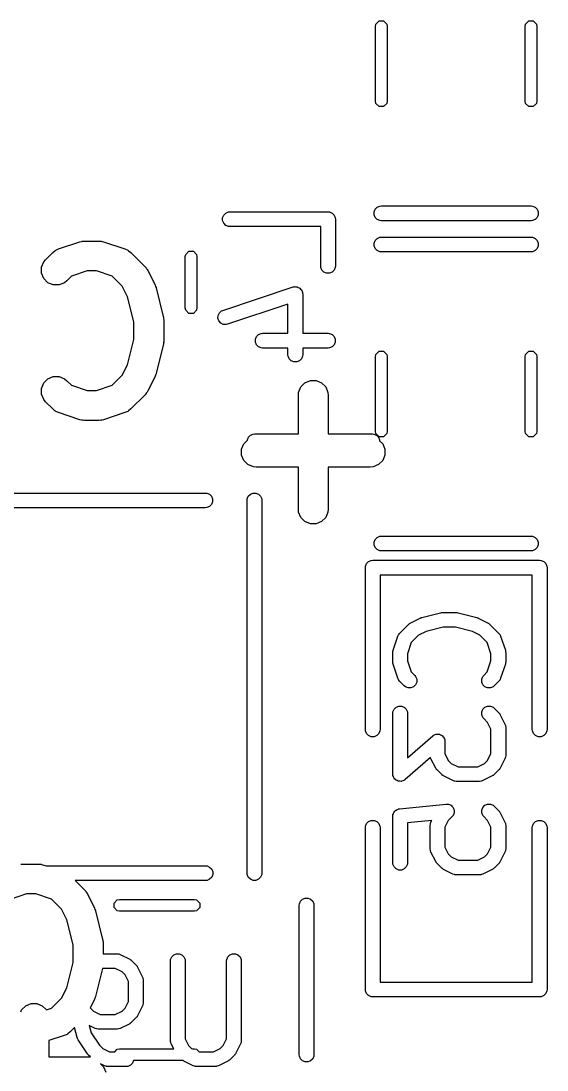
# Model space of a CAD drawing. Extents: x -2.1 to 1.78, y 0.53 to 2.72.
# Drawn here: x 1.1455 to 1.3564, y 0.7695 to 1.1905 of the extents above; entities that cross this region are included whole.
import ezdxf

# ---------------------------------------------------------------- set-up
doc = ezdxf.new("R2010")
doc.units = 0
doc.header["$MEASUREMENT"] = 0
doc.layers.add('BLACK', color=7, linetype='CONTINUOUS')

msp = doc.modelspace()

# ---------------------------------------------------------------- linework, layer by layer
at = {"layer": 'BLACK', "linetype": 'CONTINUOUS'}
for p, q in [((1.28764, 1.18831), (1.28782, 1.18921)), ((1.28764, 1.15831), (1.28764, 1.18831)), ((1.28782, 1.18921), (1.2891, 1.19049)), ((1.2891, 1.19049), (1.2909, 1.19049)), ((1.2909, 1.19049), (1.29218, 1.18921)), ((1.29218, 1.18921), (1.29236, 1.18831)), ((1.29236, 1.18831), (1.29236, 1.15831)), ((1.34764, 1.18831), (1.34782, 1.18921)), ((1.34764, 1.15831), (1.34764, 1.18831)), ((1.34782, 1.18921), (1.3491, 1.19049)), ((1.3491, 1.19049), (1.3509, 1.19049)), ((1.3509, 1.19049), (1.35218, 1.18921)), ((1.35218, 1.18921), (1.35236, 1.18831)), ((1.35236, 1.18831), (1.35236, 1.15831)), ((1.28782, 1.1574), (1.28764, 1.15831)), ((1.29236, 1.15831), (1.29218, 1.1574)), ((1.34782, 1.1574), (1.34764, 1.15831)), ((1.35236, 1.15831), (1.35218, 1.1574)), ((1.2891, 1.15612), (1.28782, 1.1574)), ((1.2909, 1.15612), (1.2891, 1.15612)), ((1.29218, 1.1574), (1.2909, 1.15612)), ((1.3491, 1.15612), (1.34782, 1.1574)), ((1.3509, 1.15612), (1.3491, 1.15612)), ((1.35218, 1.1574), (1.3509, 1.15612)), ((1.28754, 1.11495), (1.28836, 1.11576)), ((1.28836, 1.11576), (1.28942, 1.1162)), ((1.28942, 1.1162), (1.29, 1.11626)), ((1.29, 1.11626), (1.35, 1.11626)), ((1.35, 1.11626), (1.35058, 1.1162)), ((1.35058, 1.1162), (1.35164, 1.11576)), ((1.35164, 1.11576), (1.35246, 1.11495)), ((1.22635, 1.11152), (1.22679, 1.11258)), ((1.22635, 1.11036), (1.22635, 1.11152)), ((1.22679, 1.11258), (1.2276, 1.11339)), ((1.2276, 1.11339), (1.22867, 1.11384)), ((1.22867, 1.11384), (1.22924, 1.11389)), ((1.22924, 1.11389), (1.26861, 1.11389)), ((1.26861, 1.11389), (1.26919, 1.11384)), ((1.26919, 1.11384), (1.27026, 1.11339)), ((1.27026, 1.11339), (1.27107, 1.11258)), ((1.27107, 1.11258), (1.27151, 1.11152)), ((1.27151, 1.11152), (1.27157, 1.11094)), ((1.2871, 1.11388), (1.28754, 1.11495)), ((1.2871, 1.11273), (1.2871, 1.11388)), ((1.28754, 1.11167), (1.2871, 1.11273)), ((1.28836, 1.11085), (1.28754, 1.11167)), ((1.35246, 1.11167), (1.35164, 1.11085)), ((1.35246, 1.11495), (1.3529, 1.11388)), ((1.3529, 1.11273), (1.35246, 1.11167)), ((1.3529, 1.11388), (1.3529, 1.11273)), ((1.22679, 1.1093), (1.22635, 1.11036)), ((1.2276, 1.10848), (1.22679, 1.1093)), ((1.22867, 1.10804), (1.2276, 1.10848)), ((1.22924, 1.10799), (1.22867, 1.10804)), ((1.26566, 1.10799), (1.22924, 1.10799)), ((1.26566, 1.09219), (1.26566, 1.10799)), ((1.27157, 1.11094), (1.27157, 1.09219)), ((1.28942, 1.11041), (1.28836, 1.11085)), ((1.29, 1.11035), (1.28942, 1.11041)), ((1.35, 1.11035), (1.29, 1.11035)), ((1.35058, 1.11041), (1.35, 1.11035)), ((1.35164, 1.11085), (1.35058, 1.11041)), ((1.28754, 1.10245), (1.28836, 1.10326)), ((1.28836, 1.10326), (1.28942, 1.1037)), ((1.28942, 1.1037), (1.29, 1.10376)), ((1.29, 1.10376), (1.35, 1.10376)), ((1.35, 1.10376), (1.35058, 1.1037)), ((1.35058, 1.1037), (1.35164, 1.10326)), ((1.35164, 1.10326), (1.35246, 1.10245)), ((1.15946, 1.09853), (1.16053, 1.09901)), ((1.16053, 1.09901), (1.1691, 1.10187)), ((1.1691, 1.10187), (1.16968, 1.102)), ((1.16968, 1.102), (1.16983, 1.10206)), ((1.16983, 1.10206), (1.17004, 1.10208)), ((1.17004, 1.10208), (1.17025, 1.10213)), ((1.17025, 1.10213), (1.17041, 1.10212)), ((1.17041, 1.10212), (1.171, 1.10217)), ((1.171, 1.10217), (1.17671, 1.10217)), ((1.17671, 1.10217), (1.17731, 1.10212)), ((1.17731, 1.10212), (1.17746, 1.10213)), ((1.17746, 1.10213), (1.17767, 1.10208)), ((1.17767, 1.10208), (1.17788, 1.10206)), ((1.17788, 1.10206), (1.17803, 1.102)), ((1.17803, 1.102), (1.17861, 1.10187)), ((1.17861, 1.10187), (1.18718, 1.09901)), ((1.18718, 1.09901), (1.18826, 1.09853)), ((1.2871, 1.10138), (1.28754, 1.10245)), ((1.2871, 1.10023), (1.2871, 1.10138)), ((1.28754, 1.09917), (1.2871, 1.10023)), ((1.28836, 1.09835), (1.28754, 1.09917)), ((1.35246, 1.09917), (1.35164, 1.09835)), ((1.35246, 1.10245), (1.3529, 1.10138)), ((1.3529, 1.10023), (1.35246, 1.09917)), ((1.3529, 1.10138), (1.3529, 1.10023)), ((1.15458, 1.09379), (1.15533, 1.0947)), ((1.15533, 1.0947), (1.15819, 1.09756)), ((1.15819, 1.09756), (1.1591, 1.09831)), ((1.1591, 1.09831), (1.15929, 1.09839)), ((1.15929, 1.09839), (1.15946, 1.09853)), ((1.18826, 1.09853), (1.18842, 1.09839)), ((1.18842, 1.09839), (1.18862, 1.09831)), ((1.18862, 1.09831), (1.18953, 1.09756)), ((1.18953, 1.09756), (1.19524, 1.09185)), ((1.21134, 1.09592), (1.21152, 1.09682)), ((1.21134, 1.07534), (1.21134, 1.09592)), ((1.21152, 1.09682), (1.2128, 1.0981)), ((1.2128, 1.0981), (1.2146, 1.0981)), ((1.2146, 1.0981), (1.21588, 1.09682)), ((1.21588, 1.09682), (1.21606, 1.09592)), ((1.21606, 1.09592), (1.21606, 1.07534)), ((1.28942, 1.09791), (1.28836, 1.09835)), ((1.29, 1.09785), (1.28942, 1.09791)), ((1.35, 1.09785), (1.29, 1.09785)), ((1.35058, 1.09791), (1.35, 1.09785)), ((1.35164, 1.09835), (1.35058, 1.09791)), ((1.15369, 1.09163), (1.15458, 1.09379)), ((1.15369, 1.08929), (1.15369, 1.09163)), ((1.19524, 1.09185), (1.19562, 1.09139)), ((1.19562, 1.09139), (1.19574, 1.09128)), ((1.19574, 1.09128), (1.19585, 1.0911)), ((1.19585, 1.0911), (1.19599, 1.09094)), ((1.19599, 1.09094), (1.19605, 1.09079)), ((1.19605, 1.09079), (1.19637, 1.09029)), ((1.26572, 1.09162), (1.26566, 1.09219)), ((1.26616, 1.09055), (1.26572, 1.09162)), ((1.26697, 1.08974), (1.26616, 1.09055)), ((1.27107, 1.09055), (1.27026, 1.08974)), ((1.27151, 1.09162), (1.27107, 1.09055)), ((1.27157, 1.09219), (1.27151, 1.09162)), ((1.15458, 1.08713), (1.15369, 1.08929)), ((1.15624, 1.08547), (1.15458, 1.08713)), ((1.16381, 1.08622), (1.1629, 1.08547)), ((1.16567, 1.08807), (1.16381, 1.08622)), ((1.17197, 1.09017), (1.16567, 1.08807)), ((1.17574, 1.09017), (1.17197, 1.09017)), ((1.18204, 1.08807), (1.17574, 1.09017)), ((1.18607, 1.08405), (1.18204, 1.08807)), ((1.19637, 1.09029), (1.19922, 1.08457)), ((1.26804, 1.0893), (1.26697, 1.08974)), ((1.26919, 1.0893), (1.26804, 1.0893)), ((1.27026, 1.08974), (1.26919, 1.0893)), ((1.1584, 1.08457), (1.15624, 1.08547)), ((1.16074, 1.08457), (1.1584, 1.08457)), ((1.1629, 1.08547), (1.16074, 1.08457)), ((1.1882, 1.07979), (1.18607, 1.08405)), ((1.19922, 1.08457), (1.19926, 1.08449)), ((1.19926, 1.08449), (1.19928, 1.08445)), ((1.19928, 1.08445), (1.19946, 1.08396)), ((1.19946, 1.08396), (1.19964, 1.08347)), ((1.19964, 1.08347), (1.19965, 1.08343)), ((1.19965, 1.08343), (1.19968, 1.08334)), ((1.19968, 1.08334), (1.20254, 1.07191)), ((1.22644, 1.07437), (1.25456, 1.08374)), ((1.25456, 1.08374), (1.25484, 1.08381)), ((1.25484, 1.08381), (1.25492, 1.08384)), ((1.25492, 1.08384), (1.25497, 1.08384)), ((1.25497, 1.08384), (1.25512, 1.08387)), ((1.25512, 1.08387), (1.25559, 1.08384)), ((1.25559, 1.08384), (1.25607, 1.08384)), ((1.25607, 1.08384), (1.25617, 1.0838)), ((1.25617, 1.0838), (1.25627, 1.08379)), ((1.25627, 1.08379), (1.25669, 1.08358)), ((1.25669, 1.08358), (1.25713, 1.0834)), ((1.25713, 1.0834), (1.25721, 1.08332)), ((1.25721, 1.08332), (1.2573, 1.08328)), ((1.2573, 1.08328), (1.25761, 1.08292)), ((1.25761, 1.08292), (1.25795, 1.08258)), ((1.25795, 1.08258), (1.25799, 1.08249)), ((1.25799, 1.08249), (1.25806, 1.08241)), ((1.25806, 1.08241), (1.25821, 1.08196)), ((1.25821, 1.08196), (1.25839, 1.08152)), ((1.19071, 1.06972), (1.1882, 1.07979)), ((1.25839, 1.08152), (1.2584, 1.08137)), ((1.2584, 1.08137), (1.25842, 1.08131)), ((1.25842, 1.08131), (1.25842, 1.08123)), ((1.25842, 1.08123), (1.25844, 1.08094)), ((1.25844, 1.08094), (1.25844, 1.06515)), ((1.21152, 1.07444), (1.21134, 1.07534)), ((1.2128, 1.07316), (1.21152, 1.07444)), ((1.21588, 1.07444), (1.2146, 1.07316)), ((1.21606, 1.07534), (1.21588, 1.07444)), ((1.22504, 1.07338), (1.22591, 1.07413)), ((1.22591, 1.07413), (1.22644, 1.07437)), ((1.25254, 1.07685), (1.2283, 1.06877)), ((1.25254, 1.06515), (1.25254, 1.07685)), ((1.19071, 1.06263), (1.19071, 1.06972)), ((1.20254, 1.07191), (1.20257, 1.07171)), ((1.20257, 1.07171), (1.2026, 1.07163)), ((1.2026, 1.07163), (1.20264, 1.07119)), ((1.20264, 1.07119), (1.20271, 1.07075)), ((1.20271, 1.07075), (1.20269, 1.07066)), ((1.20269, 1.07066), (1.20271, 1.07046)), ((1.20271, 1.07046), (1.20271, 1.06189)), ((1.2146, 1.07316), (1.2128, 1.07316)), ((1.22444, 1.0712), (1.22452, 1.07235)), ((1.2248, 1.07011), (1.22444, 1.0712)), ((1.22452, 1.07235), (1.22504, 1.07338)), ((1.22556, 1.06924), (1.2248, 1.07011)), ((1.22659, 1.06872), (1.22556, 1.06924)), ((1.22774, 1.06864), (1.22659, 1.06872)), ((1.2283, 1.06877), (1.22774, 1.06864)), ((1.24073, 1.06465), (1.24179, 1.06509)), ((1.24179, 1.06509), (1.24237, 1.06515)), ((1.24237, 1.06515), (1.25254, 1.06515)), ((1.25844, 1.06515), (1.26861, 1.06515)), ((1.26861, 1.06515), (1.26919, 1.06509)), ((1.26919, 1.06509), (1.27026, 1.06465)), ((1.1882, 1.05255), (1.19071, 1.06263)), ((1.20264, 1.06116), (1.2026, 1.06072)), ((1.20271, 1.0616), (1.20264, 1.06116)), ((1.20271, 1.06189), (1.20269, 1.06168)), ((1.20269, 1.06168), (1.20271, 1.0616)), ((1.23947, 1.06277), (1.23991, 1.06384)), ((1.23947, 1.06162), (1.23947, 1.06277)), ((1.23991, 1.06055), (1.23947, 1.06162)), ((1.23991, 1.06384), (1.24073, 1.06465)), ((1.27026, 1.06465), (1.27107, 1.06384)), ((1.27107, 1.06384), (1.27151, 1.06277)), ((1.27151, 1.06162), (1.27107, 1.06055)), ((1.27151, 1.06277), (1.27151, 1.06162)), ((1.20254, 1.06043), (1.19968, 1.049)), ((1.20257, 1.06064), (1.20254, 1.06043)), ((1.2026, 1.06072), (1.20257, 1.06064)), ((1.24073, 1.05974), (1.23991, 1.06055)), ((1.24179, 1.0593), (1.24073, 1.05974)), ((1.24237, 1.05924), (1.24179, 1.0593)), ((1.25254, 1.05924), (1.24237, 1.05924)), ((1.25254, 1.05657), (1.25254, 1.05924)), ((1.26861, 1.05924), (1.25844, 1.05924)), ((1.25844, 1.05924), (1.25844, 1.05657)), ((1.26919, 1.0593), (1.26861, 1.05924)), ((1.27026, 1.05974), (1.26919, 1.0593)), ((1.27107, 1.06055), (1.27026, 1.05974)), ((1.28764, 1.05581), (1.28782, 1.05671)), ((1.28782, 1.05671), (1.2891, 1.05799)), ((1.2891, 1.05799), (1.2909, 1.05799)), ((1.2909, 1.05799), (1.29218, 1.05671)), ((1.29218, 1.05671), (1.29236, 1.05581)), ((1.34764, 1.05581), (1.34782, 1.05671)), ((1.34782, 1.05671), (1.3491, 1.05799)), ((1.3491, 1.05799), (1.3509, 1.05799)), ((1.3509, 1.05799), (1.35218, 1.05671)), ((1.35218, 1.05671), (1.35236, 1.05581)), ((1.18607, 1.0483), (1.1882, 1.05255)), ((1.2526, 1.056), (1.25254, 1.05657)), ((1.25304, 1.05493), (1.2526, 1.056)), ((1.25385, 1.05412), (1.25304, 1.05493)), ((1.25492, 1.05368), (1.25385, 1.05412)), ((1.25607, 1.05368), (1.25492, 1.05368)), ((1.25713, 1.05412), (1.25607, 1.05368)), ((1.25795, 1.05493), (1.25713, 1.05412)), ((1.25839, 1.056), (1.25795, 1.05493)), ((1.25844, 1.05657), (1.25839, 1.056)), ((1.28764, 1.02581), (1.28764, 1.05581)), ((1.29236, 1.05581), (1.29236, 1.02581)), ((1.34764, 1.02581), (1.34764, 1.05581)), ((1.35236, 1.05581), (1.35236, 1.02581)), ((1.18204, 1.04428), (1.18607, 1.0483)), ((1.19946, 1.04839), (1.19928, 1.0479)), ((1.19964, 1.04887), (1.19946, 1.04839)), ((1.19965, 1.04892), (1.19964, 1.04887)), ((1.19968, 1.049), (1.19965, 1.04892)), ((1.15369, 1.04306), (1.15458, 1.04522)), ((1.15458, 1.04522), (1.15624, 1.04688)), ((1.15624, 1.04688), (1.1584, 1.04777)), ((1.1584, 1.04777), (1.16074, 1.04777)), ((1.16074, 1.04777), (1.1629, 1.04688)), ((1.1629, 1.04688), (1.16381, 1.04613)), ((1.16381, 1.04613), (1.16567, 1.04428)), ((1.16567, 1.04428), (1.17197, 1.04217)), ((1.17574, 1.04217), (1.18204, 1.04428)), ((1.19922, 1.04778), (1.19637, 1.04206)), ((1.19926, 1.04786), (1.19922, 1.04778)), ((1.19928, 1.0479), (1.19926, 1.04786)), ((1.25771, 1.04362), (1.25937, 1.04528)), ((1.25937, 1.04528), (1.26153, 1.04617)), ((1.26153, 1.04617), (1.26387, 1.04617)), ((1.26387, 1.04617), (1.26603, 1.04528)), ((1.26603, 1.04528), (1.26769, 1.04362)), ((1.15369, 1.04072), (1.15369, 1.04306)), ((1.15458, 1.03855), (1.15369, 1.04072)), ((1.17197, 1.04217), (1.17574, 1.04217)), ((1.19524, 1.0405), (1.18953, 1.03479)), ((1.19562, 1.04096), (1.19524, 1.0405)), ((1.19574, 1.04107), (1.19562, 1.04096)), ((1.19585, 1.04125), (1.19574, 1.04107)), ((1.19599, 1.04141), (1.19585, 1.04125)), ((1.19605, 1.04156), (1.19599, 1.04141)), ((1.19637, 1.04206), (1.19605, 1.04156)), ((1.2567, 1.04029), (1.25682, 1.04146)), ((1.2567, 1.02476), (1.2567, 1.04029)), ((1.25682, 1.04146), (1.25771, 1.04362)), ((1.26769, 1.04362), (1.26858, 1.04146)), ((1.26858, 1.04146), (1.2687, 1.04029)), ((1.2687, 1.04029), (1.2687, 1.02476)), ((1.15533, 1.03765), (1.15458, 1.03855)), ((1.15819, 1.03479), (1.15533, 1.03765)), ((1.1591, 1.03404), (1.15819, 1.03479)), ((1.15929, 1.03396), (1.1591, 1.03404)), ((1.15946, 1.03382), (1.15929, 1.03396)), ((1.16053, 1.03334), (1.15946, 1.03382)), ((1.1691, 1.03048), (1.16053, 1.03334)), ((1.18718, 1.03334), (1.17861, 1.03048)), ((1.18826, 1.03382), (1.18718, 1.03334)), ((1.18842, 1.03396), (1.18826, 1.03382)), ((1.18862, 1.03404), (1.18842, 1.03396)), ((1.18953, 1.03479), (1.18862, 1.03404)), ((1.16968, 1.03035), (1.1691, 1.03048)), ((1.16983, 1.03029), (1.16968, 1.03035)), ((1.17004, 1.03027), (1.16983, 1.03029)), ((1.17025, 1.03022), (1.17004, 1.03027)), ((1.17041, 1.03023), (1.17025, 1.03022)), ((1.171, 1.03017), (1.17041, 1.03023)), ((1.17671, 1.03017), (1.171, 1.03017)), ((1.17731, 1.03023), (1.17671, 1.03017)), ((1.17746, 1.03022), (1.17731, 1.03023)), ((1.17767, 1.03027), (1.17746, 1.03022)), ((1.17788, 1.03029), (1.17767, 1.03027)), ((1.17803, 1.03035), (1.17788, 1.03029)), ((1.17861, 1.03048), (1.17803, 1.03035)), ((1.2363, 1.02238), (1.23674, 1.02345)), ((1.23674, 1.02345), (1.23756, 1.02426)), ((1.23756, 1.02426), (1.23862, 1.0247)), ((1.23862, 1.0247), (1.2392, 1.02476)), ((1.2392, 1.02476), (1.2567, 1.02476)), ((1.2687, 1.02476), (1.2864, 1.02476)), ((1.2864, 1.02476), (1.28698, 1.0247)), ((1.28698, 1.0247), (1.28804, 1.02426)), ((1.28782, 1.0249), (1.28764, 1.02581)), ((1.2891, 1.02362), (1.28782, 1.0249)), ((1.28804, 1.02426), (1.28886, 1.02345)), ((1.28886, 1.02345), (1.2893, 1.02238)), ((1.2909, 1.02362), (1.2891, 1.02362)), ((1.29218, 1.0249), (1.2909, 1.02362)), ((1.29236, 1.02581), (1.29218, 1.0249)), ((1.34782, 1.0249), (1.34764, 1.02581)), ((1.3491, 1.02362), (1.34782, 1.0249)), ((1.3509, 1.02362), (1.3491, 1.02362)), ((1.35218, 1.0249), (1.3509, 1.02362)), ((1.35236, 1.02581), (1.35218, 1.0249)), ((1.23396, 1.0186), (1.23485, 1.02076)), ((1.23485, 1.02076), (1.2363, 1.02221)), ((1.2363, 1.02221), (1.2363, 1.02238)), ((1.2893, 1.02238), (1.2893, 1.02201)), ((1.2893, 1.02201), (1.29055, 1.02076)), ((1.29055, 1.02076), (1.29144, 1.0186)), ((1.23396, 1.01626), (1.23396, 1.0186)), ((1.23485, 1.0141), (1.23396, 1.01626)), ((1.29144, 1.01626), (1.29055, 1.0141)), ((1.29144, 1.0186), (1.29144, 1.01626)), ((1.23651, 1.01244), (1.23485, 1.0141)), ((1.23867, 1.01155), (1.23651, 1.01244)), ((1.23984, 1.01143), (1.23867, 1.01155)), ((1.2567, 1.01143), (1.23984, 1.01143)), ((1.2567, 0.99457), (1.2567, 1.01143)), ((1.28556, 1.01143), (1.2687, 1.01143)), ((1.2687, 1.01143), (1.2687, 0.99457)), ((1.28673, 1.01155), (1.28556, 1.01143)), ((1.28889, 1.01244), (1.28673, 1.01155)), ((1.29055, 1.0141), (1.28889, 1.01244)), ((1.0226, 1.00106), (1.2194, 1.00106)), ((1.2194, 1.00106), (1.21998, 1.001)), ((1.21998, 1.001), (1.22104, 1.00056)), ((1.22104, 1.00056), (1.22186, 0.99975)), ((1.22186, 0.99975), (1.2223, 0.99868)), ((1.2223, 0.99868), (1.2223, 0.99753)), ((1.23615, 0.99811), (1.2362, 0.99868)), ((1.23615, 0.84851), (1.23615, 0.99811)), ((1.2362, 0.99868), (1.23664, 0.99975)), ((1.23664, 0.99975), (1.23746, 1.00056)), ((1.23746, 1.00056), (1.23852, 1.001)), ((1.23852, 1.001), (1.23968, 1.001)), ((1.23968, 1.001), (1.24074, 1.00056)), ((1.24074, 1.00056), (1.24156, 0.99975)), ((1.24156, 0.99975), (1.242, 0.99868)), ((1.242, 0.99868), (1.24205, 0.99811)), ((1.24205, 0.99811), (1.24205, 0.84851)), ((1.2194, 0.99515), (1.0226, 0.99515)), ((1.21998, 0.99521), (1.2194, 0.99515)), ((1.22104, 0.99565), (1.21998, 0.99521)), ((1.22186, 0.99647), (1.22104, 0.99565)), ((1.2223, 0.99753), (1.22186, 0.99647)), ((1.25682, 0.9934), (1.2567, 0.99457)), ((1.2687, 0.99457), (1.26858, 0.9934)), ((1.25771, 0.99124), (1.25682, 0.9934)), ((1.25937, 0.98959), (1.25771, 0.99124)), ((1.26153, 0.98869), (1.25937, 0.98959)), ((1.26603, 0.98959), (1.26387, 0.98869)), ((1.26769, 0.99124), (1.26603, 0.98959)), ((1.26858, 0.9934), (1.26769, 0.99124)), ((1.26387, 0.98869), (1.26153, 0.98869)), ((1.2871, 0.98138), (1.28754, 0.98245)), ((1.2871, 0.98023), (1.2871, 0.98138)), ((1.28754, 0.98245), (1.28836, 0.98326)), ((1.28836, 0.98326), (1.28942, 0.9837)), ((1.28942, 0.9837), (1.29, 0.98376)), ((1.29, 0.98376), (1.35, 0.98376)), ((1.35, 0.98376), (1.35058, 0.9837)), ((1.35058, 0.9837), (1.35164, 0.98326)), ((1.35164, 0.98326), (1.35246, 0.98245)), ((1.35246, 0.98245), (1.3529, 0.98138)), ((1.3529, 0.98138), (1.3529, 0.98023)), ((1.28754, 0.97917), (1.2871, 0.98023)), ((1.28836, 0.97835), (1.28754, 0.97917)), ((1.28942, 0.97791), (1.28836, 0.97835)), ((1.29, 0.97785), (1.28942, 0.97791)), ((1.35, 0.97785), (1.29, 0.97785)), ((1.35058, 0.97791), (1.35, 0.97785)), ((1.35164, 0.97835), (1.35058, 0.97791)), ((1.35246, 0.97917), (1.35164, 0.97835)), ((1.3529, 0.98023), (1.35246, 0.97917)), ((1.28364, 0.97168), (1.28408, 0.97274)), ((1.28408, 0.97274), (1.28489, 0.97356)), ((1.28489, 0.97356), (1.28596, 0.974)), ((1.28596, 0.974), (1.28654, 0.97406)), ((1.28654, 0.97406), (1.35346, 0.97406)), ((1.35346, 0.97406), (1.35404, 0.974)), ((1.35404, 0.974), (1.35511, 0.97356)), ((1.35511, 0.97356), (1.35592, 0.97274)), ((1.35592, 0.97274), (1.35636, 0.97168)), ((1.28358, 0.9711), (1.28364, 0.97168)), ((1.28358, 0.90614), (1.28358, 0.9711)), ((1.35636, 0.97168), (1.35642, 0.9711)), ((1.35642, 0.9711), (1.35642, 0.90614)), ((1.35051, 0.96815), (1.28949, 0.96815)), ((1.28949, 0.96815), (1.28949, 0.90614)), ((1.35051, 0.90614), (1.35051, 0.96815)), ((1.30619, 0.95113), (1.31369, 0.953)), ((1.31369, 0.953), (1.31379, 0.95302)), ((1.31379, 0.95302), (1.31383, 0.95303)), ((1.31383, 0.95303), (1.31405, 0.95306)), ((1.31405, 0.95306), (1.31427, 0.95309)), ((1.31427, 0.95309), (1.31431, 0.95308)), ((1.31431, 0.95308), (1.31441, 0.95309)), ((1.31441, 0.95309), (1.32003, 0.95309)), ((1.32003, 0.95309), (1.32013, 0.95308)), ((1.32013, 0.95308), (1.32018, 0.95309)), ((1.32018, 0.95309), (1.32039, 0.95306)), ((1.32039, 0.95306), (1.32061, 0.95303)), ((1.32061, 0.95303), (1.32065, 0.95302)), ((1.32065, 0.95302), (1.32075, 0.953)), ((1.32075, 0.953), (1.32825, 0.95113)), ((1.29732, 0.94473), (1.30107, 0.94848)), ((1.30107, 0.94848), (1.3013, 0.94866)), ((1.3013, 0.94866), (1.30135, 0.94872)), ((1.30135, 0.94872), (1.30144, 0.94878)), ((1.30144, 0.94878), (1.30152, 0.94884)), ((1.30152, 0.94884), (1.30159, 0.94887)), ((1.30159, 0.94887), (1.30184, 0.94903)), ((1.30184, 0.94903), (1.30559, 0.9509)), ((1.30559, 0.9509), (1.30563, 0.95092)), ((1.30563, 0.95092), (1.30565, 0.95093)), ((1.30565, 0.95093), (1.30589, 0.95102)), ((1.30589, 0.95102), (1.30613, 0.95111)), ((1.30613, 0.95111), (1.30615, 0.95111)), ((1.30615, 0.95111), (1.30619, 0.95113)), ((1.32825, 0.95113), (1.32829, 0.95111)), ((1.32829, 0.95111), (1.32831, 0.95111)), ((1.32831, 0.95111), (1.32855, 0.95102)), ((1.32855, 0.95102), (1.32879, 0.95093)), ((1.32879, 0.95093), (1.32881, 0.95092)), ((1.32881, 0.95092), (1.32885, 0.9509)), ((1.32885, 0.9509), (1.3326, 0.94903)), ((1.3326, 0.94903), (1.33285, 0.94887)), ((1.33285, 0.94887), (1.33292, 0.94884)), ((1.33292, 0.94884), (1.333, 0.94878)), ((1.333, 0.94878), (1.33309, 0.94872)), ((1.33309, 0.94872), (1.33314, 0.94866)), ((1.33314, 0.94866), (1.33337, 0.94848)), ((1.33337, 0.94848), (1.33712, 0.94473)), ((1.29473, 0.93795), (1.29661, 0.94357)), ((1.29661, 0.94357), (1.29685, 0.9441)), ((1.29685, 0.9441), (1.29692, 0.94418)), ((1.29692, 0.94418), (1.29696, 0.94428)), ((1.29696, 0.94428), (1.29732, 0.94473)), ((1.30491, 0.94396), (1.30199, 0.94104)), ((1.30794, 0.94548), (1.30491, 0.94396)), ((1.31477, 0.94719), (1.30794, 0.94548)), ((1.31967, 0.94719), (1.31477, 0.94719)), ((1.3265, 0.94548), (1.31967, 0.94719)), ((1.32953, 0.94396), (1.3265, 0.94548)), ((1.33245, 0.94104), (1.32953, 0.94396)), ((1.33712, 0.94473), (1.33749, 0.94428)), ((1.33749, 0.94428), (1.33753, 0.94418)), ((1.33753, 0.94418), (1.3376, 0.9441)), ((1.3376, 0.9441), (1.33783, 0.94357)), ((1.33783, 0.94357), (1.33971, 0.93795)), ((1.30199, 0.94104), (1.30049, 0.93654)), ((1.33395, 0.93654), (1.33245, 0.94104)), ((1.29458, 0.93701), (1.29461, 0.93731)), ((1.29458, 0.93327), (1.29458, 0.93701)), ((1.29461, 0.93738), (1.29463, 0.93749)), ((1.29461, 0.93731), (1.29461, 0.93738)), ((1.29463, 0.93749), (1.29464, 0.93759)), ((1.29464, 0.93759), (1.29467, 0.93766)), ((1.29467, 0.93766), (1.29473, 0.93795)), ((1.30049, 0.93654), (1.30049, 0.93374)), ((1.33395, 0.93374), (1.33395, 0.93654)), ((1.33971, 0.93795), (1.33977, 0.93766)), ((1.33977, 0.93766), (1.3398, 0.93759)), ((1.3398, 0.93759), (1.33981, 0.93749)), ((1.33981, 0.93749), (1.33984, 0.93738)), ((1.33984, 0.93738), (1.33983, 0.93731)), ((1.33983, 0.93731), (1.33986, 0.93701)), ((1.33986, 0.93701), (1.33986, 0.93327)), ((1.29461, 0.93297), (1.29458, 0.93327)), ((1.29461, 0.9329), (1.29461, 0.93297)), ((1.29463, 0.93279), (1.29461, 0.9329)), ((1.29464, 0.93269), (1.29463, 0.93279)), ((1.29467, 0.93262), (1.29464, 0.93269)), ((1.29473, 0.93233), (1.29467, 0.93262)), ((1.29661, 0.92671), (1.29473, 0.93233)), ((1.30049, 0.93374), (1.30199, 0.92924)), ((1.33245, 0.92924), (1.33395, 0.93374)), ((1.33971, 0.93233), (1.33783, 0.92671)), ((1.33977, 0.93262), (1.33971, 0.93233)), ((1.3398, 0.93269), (1.33977, 0.93262)), ((1.33981, 0.93279), (1.3398, 0.93269)), ((1.33984, 0.9329), (1.33981, 0.93279)), ((1.33986, 0.93327), (1.33983, 0.93297)), ((1.33983, 0.93297), (1.33984, 0.9329)), ((1.29685, 0.92618), (1.29661, 0.92671)), ((1.29692, 0.9261), (1.29685, 0.92618)), ((1.30199, 0.92924), (1.30337, 0.92785)), ((1.30337, 0.92785), (1.30374, 0.92741)), ((1.30374, 0.92741), (1.30418, 0.92634)), ((1.30418, 0.92634), (1.30418, 0.92519)), ((1.33026, 0.92634), (1.3307, 0.92741)), ((1.33026, 0.92519), (1.33026, 0.92634)), ((1.3307, 0.92741), (1.33107, 0.92785)), ((1.33107, 0.92785), (1.33245, 0.92924)), ((1.3376, 0.92618), (1.33753, 0.9261)), ((1.33783, 0.92671), (1.3376, 0.92618)), ((1.29696, 0.926), (1.29692, 0.9261)), ((1.29732, 0.92555), (1.29696, 0.926)), ((1.2992, 0.92368), (1.29732, 0.92555)), ((1.29965, 0.92331), (1.2992, 0.92368)), ((1.30071, 0.92287), (1.29965, 0.92331)), ((1.30186, 0.92287), (1.30071, 0.92287)), ((1.30293, 0.92331), (1.30186, 0.92287)), ((1.30374, 0.92413), (1.30293, 0.92331)), ((1.30418, 0.92519), (1.30374, 0.92413)), ((1.3307, 0.92413), (1.33026, 0.92519)), ((1.33152, 0.92331), (1.3307, 0.92413)), ((1.33258, 0.92287), (1.33152, 0.92331)), ((1.33373, 0.92287), (1.33258, 0.92287)), ((1.3348, 0.92331), (1.33373, 0.92287)), ((1.33524, 0.92368), (1.3348, 0.92331)), ((1.33712, 0.92555), (1.33524, 0.92368)), ((1.33749, 0.926), (1.33712, 0.92555)), ((1.33753, 0.9261), (1.33749, 0.926)), ((1.29464, 0.91322), (1.29508, 0.91428)), ((1.29508, 0.91428), (1.2959, 0.9151)), ((1.2959, 0.9151), (1.29696, 0.91554)), ((1.29696, 0.91554), (1.29811, 0.91554)), ((1.29811, 0.91554), (1.29918, 0.9151)), ((1.29918, 0.9151), (1.29999, 0.91428)), ((1.29999, 0.91428), (1.30043, 0.91322)), ((1.33026, 0.91322), (1.3307, 0.91428)), ((1.3307, 0.91428), (1.33152, 0.9151)), ((1.33152, 0.9151), (1.33258, 0.91554)), ((1.33258, 0.91554), (1.33373, 0.91554)), ((1.33373, 0.91554), (1.3348, 0.9151)), ((1.3348, 0.9151), (1.33524, 0.91473)), ((1.33524, 0.91473), (1.33712, 0.91286)), ((1.29458, 0.91264), (1.29464, 0.91322)), ((1.29458, 0.88827), (1.29458, 0.91264)), ((1.30043, 0.91322), (1.30049, 0.91264)), ((1.30049, 0.91264), (1.30049, 0.89478)), ((1.33026, 0.91207), (1.33026, 0.91322)), ((1.3307, 0.911), (1.33026, 0.91207)), ((1.33107, 0.91055), (1.3307, 0.911)), ((1.3326, 0.90902), (1.33107, 0.91055)), ((1.33712, 0.91286), (1.33731, 0.91263)), ((1.33731, 0.91263), (1.33736, 0.91258)), ((1.33736, 0.91258), (1.33742, 0.91249)), ((1.33742, 0.91249), (1.33749, 0.91241)), ((1.33749, 0.91241), (1.33752, 0.91234)), ((1.33752, 0.91234), (1.33767, 0.91209)), ((1.33767, 0.91209), (1.33955, 0.90834)), ((1.28364, 0.90557), (1.28358, 0.90614)), ((1.28408, 0.9045), (1.28364, 0.90557)), ((1.28943, 0.90557), (1.28899, 0.9045)), ((1.28949, 0.90614), (1.28943, 0.90557)), ((1.33395, 0.90632), (1.3326, 0.90902)), ((1.33395, 0.89647), (1.33395, 0.90632)), ((1.33955, 0.90834), (1.33975, 0.9078)), ((1.33975, 0.9078), (1.33976, 0.90769)), ((1.33976, 0.90769), (1.3398, 0.90759)), ((1.3398, 0.90759), (1.33986, 0.90702)), ((1.33986, 0.90702), (1.33986, 0.89577)), ((1.35057, 0.90557), (1.35051, 0.90614)), ((1.35101, 0.9045), (1.35057, 0.90557)), ((1.35636, 0.90557), (1.35592, 0.9045)), ((1.35642, 0.90614), (1.35636, 0.90557)), ((1.28489, 0.90369), (1.28408, 0.9045)), ((1.28596, 0.90325), (1.28489, 0.90369)), ((1.28711, 0.90325), (1.28596, 0.90325)), ((1.28818, 0.90369), (1.28711, 0.90325)), ((1.28899, 0.9045), (1.28818, 0.90369)), ((1.30049, 0.89478), (1.31059, 0.90362)), ((1.31059, 0.90362), (1.31084, 0.90379)), ((1.31084, 0.90379), (1.31089, 0.90385)), ((1.31089, 0.90385), (1.31095, 0.90387)), ((1.31095, 0.90387), (1.31106, 0.90395)), ((1.31106, 0.90395), (1.31151, 0.90411)), ((1.31151, 0.90411), (1.31196, 0.90429)), ((1.31196, 0.90429), (1.31206, 0.90429)), ((1.31206, 0.90429), (1.31215, 0.90432)), ((1.31215, 0.90432), (1.31263, 0.90429)), ((1.31263, 0.90429), (1.31311, 0.90429)), ((1.31311, 0.90429), (1.3132, 0.90425)), ((1.3132, 0.90425), (1.3133, 0.90425)), ((1.3133, 0.90425), (1.31373, 0.90403)), ((1.31373, 0.90403), (1.31417, 0.90385)), ((1.31417, 0.90385), (1.31425, 0.90378)), ((1.31425, 0.90378), (1.31433, 0.90373)), ((1.31433, 0.90373), (1.31465, 0.90337)), ((1.31465, 0.90337), (1.31499, 0.90303)), ((1.31499, 0.90303), (1.31503, 0.90294)), ((1.31503, 0.90294), (1.31509, 0.90287)), ((1.31509, 0.90287), (1.31525, 0.90241)), ((1.31525, 0.90241), (1.31543, 0.90197)), ((1.31543, 0.90197), (1.31544, 0.90183)), ((1.31544, 0.90183), (1.31546, 0.90178)), ((1.31546, 0.90178), (1.31546, 0.9017)), ((1.31546, 0.9017), (1.31549, 0.90139)), ((1.31549, 0.90139), (1.31549, 0.89647)), ((1.35182, 0.90369), (1.35101, 0.9045)), ((1.35289, 0.90325), (1.35182, 0.90369)), ((1.35404, 0.90325), (1.35289, 0.90325)), ((1.35511, 0.90369), (1.35404, 0.90325)), ((1.35592, 0.9045), (1.35511, 0.90369)), ((1.30969, 0.89498), (1.29948, 0.88605)), ((1.30989, 0.89445), (1.30969, 0.89498)), ((1.31177, 0.8907), (1.30989, 0.89445)), ((1.31549, 0.89647), (1.31684, 0.89377)), ((1.31684, 0.89377), (1.31803, 0.89257)), ((1.31803, 0.89257), (1.32073, 0.89122)), ((1.32871, 0.89122), (1.33141, 0.89257)), ((1.33141, 0.89257), (1.3326, 0.89377)), ((1.3326, 0.89377), (1.33395, 0.89647)), ((1.33955, 0.89445), (1.33767, 0.8907)), ((1.33975, 0.89499), (1.33955, 0.89445)), ((1.33976, 0.8951), (1.33975, 0.89499)), ((1.3398, 0.89519), (1.33976, 0.8951)), ((1.33986, 0.89577), (1.3398, 0.89519)), ((1.31192, 0.89045), (1.31177, 0.8907)), ((1.31195, 0.89038), (1.31192, 0.89045)), ((1.31202, 0.8903), (1.31195, 0.89038)), ((1.31208, 0.89021), (1.31202, 0.8903)), ((1.31214, 0.89016), (1.31208, 0.89021)), ((1.31232, 0.88993), (1.31214, 0.89016)), ((1.3142, 0.88806), (1.31232, 0.88993)), ((1.32073, 0.89122), (1.32871, 0.89122)), ((1.33712, 0.88993), (1.33524, 0.88806)), ((1.33731, 0.89016), (1.33712, 0.88993)), ((1.33736, 0.89021), (1.33731, 0.89016)), ((1.33742, 0.8903), (1.33736, 0.89021)), ((1.33749, 0.89038), (1.33742, 0.8903)), ((1.33752, 0.89045), (1.33749, 0.89038)), ((1.33767, 0.8907), (1.33752, 0.89045)), ((1.29461, 0.88797), (1.29458, 0.88827)), ((1.29461, 0.88789), (1.29461, 0.88797)), ((1.29463, 0.88784), (1.29461, 0.88789)), ((1.29464, 0.88769), (1.29463, 0.88784)), ((1.29482, 0.88725), (1.29464, 0.88769)), ((1.29498, 0.8868), (1.29482, 0.88725)), ((1.29504, 0.88672), (1.29498, 0.8868)), ((1.29508, 0.88663), (1.29504, 0.88672)), ((1.29542, 0.88629), (1.29508, 0.88663)), ((1.29574, 0.88593), (1.29542, 0.88629)), ((1.29583, 0.88589), (1.29574, 0.88593)), ((1.2959, 0.88582), (1.29583, 0.88589)), ((1.29634, 0.88563), (1.2959, 0.88582)), ((1.29677, 0.88542), (1.29634, 0.88563)), ((1.29687, 0.88541), (1.29677, 0.88542)), ((1.29696, 0.88537), (1.29687, 0.88541)), ((1.29744, 0.88537), (1.29696, 0.88537)), ((1.29792, 0.88534), (1.29744, 0.88537)), ((1.29801, 0.88537), (1.29792, 0.88534)), ((1.29811, 0.88537), (1.29801, 0.88537)), ((1.29856, 0.88556), (1.29811, 0.88537)), ((1.29901, 0.88571), (1.29856, 0.88556)), ((1.29912, 0.88579), (1.29901, 0.88571)), ((1.29918, 0.88582), (1.29912, 0.88579)), ((1.29923, 0.88587), (1.29918, 0.88582)), ((1.29948, 0.88605), (1.29923, 0.88587)), ((1.31442, 0.88787), (1.3142, 0.88806)), ((1.31447, 0.88781), (1.31442, 0.88787)), ((1.31456, 0.88776), (1.31447, 0.88781)), ((1.31464, 0.88769), (1.31456, 0.88776)), ((1.31472, 0.88766), (1.31464, 0.88769)), ((1.31496, 0.8875), (1.31472, 0.88766)), ((1.31871, 0.88563), (1.31496, 0.8875)), ((1.31925, 0.88542), (1.31871, 0.88563)), ((1.31936, 0.88542), (1.31925, 0.88542)), ((1.31946, 0.88537), (1.31936, 0.88542)), ((1.32003, 0.88532), (1.31946, 0.88537)), ((1.32941, 0.88532), (1.32003, 0.88532)), ((1.32998, 0.88537), (1.32941, 0.88532)), ((1.33008, 0.88542), (1.32998, 0.88537)), ((1.33019, 0.88542), (1.33008, 0.88542)), ((1.33073, 0.88563), (1.33019, 0.88542)), ((1.33448, 0.8875), (1.33073, 0.88563)), ((1.33473, 0.88766), (1.33448, 0.8875)), ((1.3348, 0.88769), (1.33473, 0.88766)), ((1.33488, 0.88776), (1.3348, 0.88769)), ((1.33497, 0.88781), (1.33488, 0.88776)), ((1.33502, 0.88787), (1.33497, 0.88781)), ((1.33524, 0.88806), (1.33502, 0.88787)), ((1.29724, 0.87434), (1.31599, 0.87621)), ((1.31599, 0.87621), (1.31657, 0.87621)), ((1.31657, 0.87621), (1.31671, 0.87617)), ((1.31671, 0.87617), (1.31686, 0.87617)), ((1.31686, 0.87617), (1.31726, 0.876)), ((1.31726, 0.876), (1.31767, 0.87588)), ((1.31767, 0.87588), (1.31779, 0.87578)), ((1.31779, 0.87578), (1.31792, 0.87573)), ((1.31792, 0.87573), (1.31823, 0.87542)), ((1.3307, 0.87491), (1.33152, 0.87573)), ((1.33152, 0.87573), (1.33258, 0.87617)), ((1.33258, 0.87617), (1.33373, 0.87617)), ((1.33373, 0.87617), (1.3348, 0.87573)), ((1.3348, 0.87573), (1.33524, 0.87536)), ((1.29458, 0.8714), (1.2946, 0.87161)), ((1.2946, 0.87168), (1.29462, 0.87175)), ((1.2946, 0.87161), (1.2946, 0.87168)), ((1.29462, 0.87175), (1.29464, 0.87197)), ((1.29464, 0.87197), (1.29481, 0.87237)), ((1.29481, 0.87237), (1.29493, 0.87279)), ((1.29493, 0.87279), (1.29502, 0.8729)), ((1.29502, 0.8729), (1.29508, 0.87304)), ((1.29508, 0.87304), (1.29539, 0.87334)), ((1.29539, 0.87334), (1.29566, 0.87368)), ((1.29566, 0.87368), (1.29579, 0.87375)), ((1.29579, 0.87375), (1.2959, 0.87385)), ((1.2959, 0.87385), (1.29629, 0.87402)), ((1.29629, 0.87402), (1.29667, 0.87422)), ((1.29667, 0.87422), (1.29689, 0.87427)), ((1.29689, 0.87427), (1.29696, 0.87429)), ((1.29696, 0.87429), (1.29703, 0.87429)), ((1.29703, 0.87429), (1.29724, 0.87434)), ((1.31823, 0.87542), (1.31856, 0.87515)), ((1.31874, 0.87163), (1.31837, 0.87118)), ((1.31856, 0.87515), (1.31863, 0.87502)), ((1.31863, 0.87502), (1.31874, 0.87491)), ((1.31874, 0.87491), (1.3189, 0.87451)), ((1.3188, 0.87177), (1.31874, 0.87163)), ((1.31889, 0.87188), (1.3188, 0.87177)), ((1.31901, 0.8723), (1.31889, 0.87188)), ((1.3189, 0.87451), (1.31911, 0.87413)), ((1.31918, 0.8727), (1.31901, 0.8723)), ((1.31911, 0.87413), (1.31912, 0.87399)), ((1.31912, 0.87399), (1.31918, 0.87385)), ((1.31918, 0.87385), (1.31918, 0.87342)), ((1.31918, 0.87342), (1.31922, 0.87299)), ((1.31922, 0.87299), (1.31918, 0.87285)), ((1.31918, 0.87285), (1.31918, 0.8727)), ((1.33026, 0.87385), (1.3307, 0.87491)), ((1.33026, 0.8727), (1.33026, 0.87385)), ((1.3307, 0.87163), (1.33026, 0.8727)), ((1.33107, 0.87118), (1.3307, 0.87163)), ((1.33524, 0.87536), (1.33712, 0.87349)), ((1.33712, 0.87349), (1.33731, 0.87326)), ((1.33731, 0.87326), (1.33736, 0.87321)), ((1.33736, 0.87321), (1.33742, 0.87312)), ((1.33742, 0.87312), (1.33749, 0.87304)), ((1.33749, 0.87304), (1.33752, 0.87297)), ((1.33752, 0.87297), (1.33767, 0.87272)), ((1.33767, 0.87272), (1.33955, 0.86897)), ((1.28358, 0.86677), (1.28364, 0.86735)), ((1.28364, 0.86735), (1.28408, 0.86841)), ((1.28408, 0.86841), (1.28489, 0.86923)), ((1.28489, 0.86923), (1.28596, 0.86967)), ((1.28596, 0.86967), (1.28711, 0.86967)), ((1.28711, 0.86967), (1.28818, 0.86923)), ((1.28818, 0.86923), (1.28899, 0.86841)), ((1.28899, 0.86841), (1.28943, 0.86735)), ((1.28943, 0.86735), (1.28949, 0.86677)), ((1.29458, 0.85265), (1.29458, 0.8714)), ((1.31026, 0.8697), (1.30049, 0.86873)), ((1.30049, 0.86873), (1.30049, 0.85265)), ((1.30958, 0.86765), (1.30964, 0.86822)), ((1.30958, 0.85827), (1.30958, 0.86765)), ((1.30964, 0.86822), (1.30968, 0.86832)), ((1.30968, 0.86832), (1.30969, 0.86843)), ((1.30969, 0.86843), (1.30989, 0.86897)), ((1.30989, 0.86897), (1.31026, 0.8697)), ((1.31684, 0.86965), (1.31549, 0.86695)), ((1.31837, 0.87118), (1.31684, 0.86965)), ((1.3326, 0.86965), (1.33107, 0.87118)), ((1.33395, 0.86695), (1.3326, 0.86965)), ((1.33955, 0.86897), (1.33975, 0.86843)), ((1.33975, 0.86843), (1.33976, 0.86832)), ((1.33976, 0.86832), (1.3398, 0.86822)), ((1.3398, 0.86822), (1.33986, 0.86765)), ((1.33986, 0.86765), (1.33986, 0.85827)), ((1.35051, 0.86677), (1.35057, 0.86735)), ((1.35057, 0.86735), (1.35101, 0.86841)), ((1.35101, 0.86841), (1.35182, 0.86923)), ((1.35182, 0.86923), (1.35289, 0.86967)), ((1.35289, 0.86967), (1.35404, 0.86967)), ((1.35404, 0.86967), (1.35511, 0.86923)), ((1.35511, 0.86923), (1.35592, 0.86841)), ((1.35592, 0.86841), (1.35636, 0.86735)), ((1.35636, 0.86735), (1.35642, 0.86677)), ((1.28358, 0.80181), (1.28358, 0.86677)), ((1.28949, 0.86677), (1.28949, 0.80476)), ((1.31549, 0.86695), (1.31549, 0.85897)), ((1.33395, 0.85897), (1.33395, 0.86695)), ((1.35051, 0.80476), (1.35051, 0.86677)), ((1.35642, 0.86677), (1.35642, 0.80181)), ((1.31549, 0.85897), (1.31684, 0.85627)), ((1.3326, 0.85627), (1.33395, 0.85897)), ((1.30964, 0.8577), (1.30958, 0.85827)), ((1.30968, 0.8576), (1.30964, 0.8577)), ((1.30969, 0.85749), (1.30968, 0.8576)), ((1.30989, 0.85695), (1.30969, 0.85749)), ((1.31177, 0.8532), (1.30989, 0.85695)), ((1.31684, 0.85627), (1.31803, 0.85508)), ((1.31803, 0.85508), (1.32073, 0.85373)), ((1.32871, 0.85373), (1.33141, 0.85508)), ((1.33141, 0.85508), (1.3326, 0.85627)), ((1.33955, 0.85695), (1.33767, 0.8532)), ((1.33975, 0.85749), (1.33955, 0.85695)), ((1.33976, 0.8576), (1.33975, 0.85749)), ((1.3398, 0.8577), (1.33976, 0.8576)), ((1.33986, 0.85827), (1.3398, 0.8577)), ((1.14536, 0.852), (1.14551, 0.85206)), ((1.14551, 0.85206), (1.14572, 0.85208)), ((1.14572, 0.85208), (1.14593, 0.85213)), ((1.14593, 0.85213), (1.14608, 0.85212)), ((1.14608, 0.85212), (1.14668, 0.85217)), ((1.14668, 0.85217), (1.15239, 0.85217)), ((1.15239, 0.85217), (1.15298, 0.85212)), ((1.15298, 0.85212), (1.15314, 0.85213)), ((1.15314, 0.85213), (1.15335, 0.85208)), ((1.15335, 0.85208), (1.15356, 0.85206)), ((1.15356, 0.85206), (1.15371, 0.852)), ((1.15371, 0.852), (1.15429, 0.85187)), ((1.15429, 0.85187), (1.15551, 0.85146)), ((1.15551, 0.85146), (1.2195, 0.85146)), ((1.2195, 0.85146), (1.22008, 0.8514)), ((1.22008, 0.8514), (1.22114, 0.85096)), ((1.22114, 0.85096), (1.22196, 0.85015)), ((1.29464, 0.85207), (1.29458, 0.85265)), ((1.29508, 0.85101), (1.29464, 0.85207)), ((1.2959, 0.8502), (1.29508, 0.85101)), ((1.29999, 0.85101), (1.29918, 0.8502)), ((1.30043, 0.85207), (1.29999, 0.85101)), ((1.30049, 0.85265), (1.30043, 0.85207)), ((1.31192, 0.85296), (1.31177, 0.8532)), ((1.31195, 0.85288), (1.31192, 0.85296)), ((1.31202, 0.8528), (1.31195, 0.85288)), ((1.31208, 0.85271), (1.31202, 0.8528)), ((1.31214, 0.85266), (1.31208, 0.85271)), ((1.31232, 0.85244), (1.31214, 0.85266)), ((1.3142, 0.85056), (1.31232, 0.85244)), ((1.31442, 0.85038), (1.3142, 0.85056)), ((1.32073, 0.85373), (1.32871, 0.85373)), ((1.33524, 0.85056), (1.33502, 0.85038)), ((1.33712, 0.85244), (1.33524, 0.85056)), ((1.33731, 0.85266), (1.33712, 0.85244)), ((1.33736, 0.85271), (1.33731, 0.85266)), ((1.33742, 0.8528), (1.33736, 0.85271)), ((1.33749, 0.85288), (1.33742, 0.8528)), ((1.33752, 0.85296), (1.33749, 0.85288)), ((1.33767, 0.8532), (1.33752, 0.85296)), ((1.22196, 0.84687), (1.22114, 0.84605)), ((1.22196, 0.85015), (1.2224, 0.84908)), ((1.2224, 0.84793), (1.22196, 0.84687)), ((1.2224, 0.84908), (1.2224, 0.84793)), ((1.2362, 0.84793), (1.23615, 0.84851)), ((1.23664, 0.84687), (1.2362, 0.84793)), ((1.23746, 0.84605), (1.23664, 0.84687)), ((1.24156, 0.84687), (1.24074, 0.84605)), ((1.242, 0.84793), (1.24156, 0.84687)), ((1.24205, 0.84851), (1.242, 0.84793)), ((1.29696, 0.84975), (1.2959, 0.8502)), ((1.29811, 0.84975), (1.29696, 0.84975)), ((1.29918, 0.8502), (1.29811, 0.84975)), ((1.31447, 0.85032), (1.31442, 0.85038)), ((1.31456, 0.85026), (1.31447, 0.85032)), ((1.31464, 0.8502), (1.31456, 0.85026)), ((1.31472, 0.85017), (1.31464, 0.8502)), ((1.31496, 0.85001), (1.31472, 0.85017)), ((1.31871, 0.84813), (1.31496, 0.85001)), ((1.31925, 0.84793), (1.31871, 0.84813)), ((1.31936, 0.84792), (1.31925, 0.84793)), ((1.31946, 0.84788), (1.31936, 0.84792)), ((1.32003, 0.84782), (1.31946, 0.84788)), ((1.32941, 0.84782), (1.32003, 0.84782)), ((1.32998, 0.84788), (1.32941, 0.84782)), ((1.33008, 0.84792), (1.32998, 0.84788)), ((1.33019, 0.84793), (1.33008, 0.84792)), ((1.33073, 0.84813), (1.33019, 0.84793)), ((1.33448, 0.85001), (1.33073, 0.84813)), ((1.33473, 0.85017), (1.33448, 0.85001)), ((1.3348, 0.8502), (1.33473, 0.85017)), ((1.33488, 0.85026), (1.3348, 0.8502)), ((1.33497, 0.85032), (1.33488, 0.85026)), ((1.33502, 0.85038), (1.33497, 0.85032)), ((1.2195, 0.84555), (1.16721, 0.84555)), ((1.16721, 0.84555), (1.17092, 0.84185)), ((1.22008, 0.84561), (1.2195, 0.84555)), ((1.22114, 0.84605), (1.22008, 0.84561)), ((1.23852, 0.84561), (1.23746, 0.84605)), ((1.23968, 0.84561), (1.23852, 0.84561)), ((1.24074, 0.84605), (1.23968, 0.84561)), ((1.14765, 0.84017), (1.14153, 0.83813)), ((1.15142, 0.84017), (1.14765, 0.84017)), ((1.15772, 0.83807), (1.15142, 0.84017)), ((1.16175, 0.83405), (1.15772, 0.83807)), ((1.17092, 0.84185), (1.1713, 0.84139)), ((1.1713, 0.84139), (1.17142, 0.84128)), ((1.17142, 0.84128), (1.17153, 0.8411)), ((1.17153, 0.8411), (1.17167, 0.84094)), ((1.17167, 0.84094), (1.17173, 0.84079)), ((1.17173, 0.84079), (1.17204, 0.84029)), ((1.17204, 0.84029), (1.1749, 0.83457)), ((1.18282, 0.83653), (1.1841, 0.83781)), ((1.1841, 0.83781), (1.185, 0.83799)), ((1.185, 0.83799), (1.215, 0.83799)), ((1.215, 0.83799), (1.2159, 0.83781)), ((1.2159, 0.83781), (1.21718, 0.83653)), ((1.25754, 0.83727), (1.25836, 0.83809)), ((1.25836, 0.83809), (1.25942, 0.83853)), ((1.25942, 0.83853), (1.26058, 0.83853)), ((1.26058, 0.83853), (1.26164, 0.83809)), ((1.26164, 0.83809), (1.26246, 0.83727)), ((1.16387, 0.82979), (1.16175, 0.83405)), ((1.1749, 0.83457), (1.17493, 0.83449)), ((1.17493, 0.83449), (1.17496, 0.83445)), ((1.17496, 0.83445), (1.17513, 0.83396)), ((1.17513, 0.83396), (1.17532, 0.83347)), ((1.18282, 0.83473), (1.18282, 0.83653)), ((1.1841, 0.83345), (1.18282, 0.83473)), ((1.21718, 0.83473), (1.2159, 0.83345)), ((1.21718, 0.83653), (1.21718, 0.83473)), ((1.25705, 0.83563), (1.2571, 0.83621)), ((1.25705, 0.77563), (1.25705, 0.83563)), ((1.2571, 0.83621), (1.25754, 0.83727)), ((1.26246, 0.83727), (1.2629, 0.83621)), ((1.2629, 0.83621), (1.26295, 0.83563)), ((1.26295, 0.83563), (1.26295, 0.77563)), ((1.16639, 0.81972), (1.16387, 0.82979)), ((1.17532, 0.83347), (1.17532, 0.83343)), ((1.17532, 0.83343), (1.17536, 0.83334)), ((1.17536, 0.83334), (1.17821, 0.82191)), ((1.185, 0.83327), (1.1841, 0.83345)), ((1.215, 0.83327), (1.185, 0.83327)), ((1.2159, 0.83345), (1.215, 0.83327)), ((1.17821, 0.82191), (1.17824, 0.82171)), ((1.17824, 0.82171), (1.17828, 0.82163)), ((1.17828, 0.82163), (1.17832, 0.82119)), ((1.17832, 0.82119), (1.17838, 0.82075)), ((1.16639, 0.81263), (1.16639, 0.81972)), ((1.17838, 0.82075), (1.17837, 0.82066)), ((1.17837, 0.82066), (1.17839, 0.82046)), ((1.17839, 0.82046), (1.17839, 0.81619)), ((1.16387, 0.80255), (1.16639, 0.81263)), ((1.17839, 0.81619), (1.18399, 0.81619)), ((1.18399, 0.81619), (1.18457, 0.81613)), ((1.18457, 0.81613), (1.18467, 0.81609)), ((1.18467, 0.81609), (1.18477, 0.81608)), ((1.18477, 0.81608), (1.18531, 0.81588)), ((1.18531, 0.81588), (1.18906, 0.814)), ((1.18906, 0.814), (1.18931, 0.81385)), ((1.18931, 0.81385), (1.18938, 0.81382)), ((1.18938, 0.81382), (1.18946, 0.81375)), ((1.18946, 0.81375), (1.18955, 0.81369)), ((1.18955, 0.81369), (1.1896, 0.81363)), ((1.1896, 0.81363), (1.18983, 0.81345)), ((1.18983, 0.81345), (1.19171, 0.81157)), ((1.20541, 0.81324), (1.20547, 0.81381)), ((1.20541, 0.78136), (1.20541, 0.81324)), ((1.20547, 0.81381), (1.20591, 0.81488)), ((1.20591, 0.81488), (1.20672, 0.81569)), ((1.20672, 0.81569), (1.20779, 0.81613)), ((1.20779, 0.81613), (1.20894, 0.81613)), ((1.20894, 0.81613), (1.21001, 0.81569)), ((1.21001, 0.81569), (1.21082, 0.81488)), ((1.21082, 0.81488), (1.21126, 0.81381)), ((1.21126, 0.81381), (1.21132, 0.81324)), ((1.21132, 0.81324), (1.21132, 0.78206)), ((1.22791, 0.81324), (1.22797, 0.81381)), ((1.22791, 0.78206), (1.22791, 0.81324)), ((1.22797, 0.81381), (1.22841, 0.81488)), ((1.22841, 0.81488), (1.22922, 0.81569)), ((1.22922, 0.81569), (1.23029, 0.81613)), ((1.23029, 0.81613), (1.23144, 0.81613)), ((1.23144, 0.81613), (1.2325, 0.81569)), ((1.2325, 0.81569), (1.23332, 0.81488)), ((1.23332, 0.81488), (1.23376, 0.81381)), ((1.23376, 0.81381), (1.23382, 0.81324)), ((1.23382, 0.81324), (1.23382, 0.78136)), ((1.17817, 0.81028), (1.17536, 0.799)), ((1.1833, 0.81028), (1.17817, 0.81028)), ((1.18599, 0.80893), (1.1833, 0.81028)), ((1.18719, 0.80774), (1.18599, 0.80893)), ((1.19171, 0.81157), (1.19189, 0.81135)), ((1.19189, 0.81135), (1.19195, 0.8113)), ((1.19195, 0.8113), (1.19201, 0.81121)), ((1.19201, 0.81121), (1.19207, 0.81113)), ((1.19207, 0.81113), (1.1921, 0.81105)), ((1.1921, 0.81105), (1.19226, 0.81081)), ((1.19226, 0.81081), (1.19413, 0.80706)), ((1.18854, 0.80504), (1.18719, 0.80774)), ((1.18854, 0.79706), (1.18854, 0.80504)), ((1.19413, 0.80706), (1.19434, 0.80652)), ((1.19434, 0.80652), (1.19435, 0.80641)), ((1.19435, 0.80641), (1.19439, 0.80631)), ((1.19439, 0.80631), (1.19445, 0.80574)), ((1.19445, 0.80574), (1.19445, 0.79636)), ((1.28949, 0.80476), (1.35051, 0.80476)), ((1.16175, 0.7983), (1.16387, 0.80255)), ((1.28364, 0.80123), (1.28358, 0.80181)), ((1.28408, 0.80017), (1.28364, 0.80123)), ((1.28489, 0.79936), (1.28408, 0.80017)), ((1.35592, 0.80017), (1.35511, 0.79936)), ((1.35636, 0.80123), (1.35592, 0.80017)), ((1.35642, 0.80181), (1.35636, 0.80123)), ((1.14737, 0.79528), (1.14953, 0.79617)), ((1.14953, 0.79617), (1.15187, 0.79617)), ((1.15187, 0.79617), (1.15403, 0.79528)), ((1.15772, 0.79428), (1.16175, 0.7983)), ((1.1749, 0.79778), (1.17325, 0.79447)), ((1.17493, 0.79786), (1.1749, 0.79778)), ((1.17496, 0.7979), (1.17493, 0.79786)), ((1.17513, 0.79839), (1.17496, 0.7979)), ((1.17532, 0.79887), (1.17513, 0.79839)), ((1.17536, 0.799), (1.17532, 0.79892)), ((1.17532, 0.79892), (1.17532, 0.79887)), ((1.18719, 0.79436), (1.18854, 0.79706)), ((1.19435, 0.79569), (1.19434, 0.79558)), ((1.19439, 0.79579), (1.19435, 0.79569)), ((1.19445, 0.79636), (1.19439, 0.79579)), ((1.28596, 0.79891), (1.28489, 0.79936)), ((1.28654, 0.79886), (1.28596, 0.79891)), ((1.35346, 0.79886), (1.28654, 0.79886)), ((1.35404, 0.79891), (1.35346, 0.79886)), ((1.35511, 0.79936), (1.35404, 0.79891)), ((1.14542, 0.79292), (1.14571, 0.79362)), ((1.14571, 0.79362), (1.14737, 0.79528)), ((1.15403, 0.79528), (1.15569, 0.79362)), ((1.15569, 0.79362), (1.1557, 0.7936)), ((1.1557, 0.7936), (1.15772, 0.79428)), ((1.17325, 0.79447), (1.1733, 0.79436)), ((1.1733, 0.79436), (1.17449, 0.79317)), ((1.17449, 0.79317), (1.17719, 0.79182)), ((1.17719, 0.79182), (1.1833, 0.79182)), ((1.1833, 0.79182), (1.18599, 0.79317)), ((1.18599, 0.79317), (1.18719, 0.79436)), ((1.19413, 0.79504), (1.19226, 0.79129)), ((1.19434, 0.79558), (1.19413, 0.79504)), ((1.17517, 0.78622), (1.17288, 0.78737)), ((1.17288, 0.78737), (1.17361, 0.78445)), ((1.18906, 0.7881), (1.18531, 0.78622)), ((1.18931, 0.78825), (1.18906, 0.7881)), ((1.18938, 0.78828), (1.18931, 0.78825)), ((1.18946, 0.78835), (1.18938, 0.78828)), ((1.18955, 0.78841), (1.18946, 0.78835)), ((1.1896, 0.78846), (1.18955, 0.78841)), ((1.18983, 0.78865), (1.1896, 0.78846)), ((1.19171, 0.79053), (1.18983, 0.78865)), ((1.19189, 0.79075), (1.19171, 0.79053)), ((1.19195, 0.7908), (1.19189, 0.79075)), ((1.19201, 0.79089), (1.19195, 0.7908)), ((1.19207, 0.79097), (1.19201, 0.79089)), ((1.1921, 0.79104), (1.19207, 0.79097)), ((1.19226, 0.79129), (1.1921, 0.79104)), ((1.16286, 0.78334), (1.1567, 0.78129)), ((1.16393, 0.78382), (1.16286, 0.78334)), ((1.1641, 0.78396), (1.16393, 0.78382)), ((1.1643, 0.78404), (1.1641, 0.78396)), ((1.16521, 0.78479), (1.1643, 0.78404)), ((1.16699, 0.78658), (1.16521, 0.78479)), ((1.16801, 0.78252), (1.16699, 0.78658)), ((1.17361, 0.78445), (1.17691, 0.7795)), ((1.17571, 0.78602), (1.17517, 0.78622)), ((1.17582, 0.78601), (1.17571, 0.78602)), ((1.17592, 0.78597), (1.17582, 0.78601)), ((1.17649, 0.78591), (1.17592, 0.78597)), ((1.18399, 0.78591), (1.17649, 0.78591)), ((1.18457, 0.78597), (1.18399, 0.78591)), ((1.18467, 0.78601), (1.18457, 0.78597)), ((1.18477, 0.78602), (1.18467, 0.78601)), ((1.18531, 0.78622), (1.18477, 0.78602)), ((1.1567, 0.78129), (1.1567, 0.77476)), ((1.16813, 0.78218), (1.16801, 0.78252)), ((1.16814, 0.78211), (1.16813, 0.78218)), ((1.16818, 0.78205), (1.16814, 0.78211)), ((1.1682, 0.78198), (1.16818, 0.78205)), ((1.16824, 0.78192), (1.1682, 0.78198)), ((1.16841, 0.7816), (1.16824, 0.78192)), ((1.17216, 0.77598), (1.16841, 0.7816)), ((1.17691, 0.7795), (1.17824, 0.77817)), ((1.20547, 0.78079), (1.20541, 0.78136)), ((1.20551, 0.78069), (1.20547, 0.78079)), ((1.20552, 0.78058), (1.20551, 0.78069)), ((1.20572, 0.78004), (1.20552, 0.78058)), ((1.20675, 0.77799), (1.20572, 0.78004)), ((1.21132, 0.78206), (1.21267, 0.77936)), ((1.21267, 0.77936), (1.21386, 0.77817)), ((1.22536, 0.77817), (1.22656, 0.77936)), ((1.22656, 0.77936), (1.22791, 0.78206)), ((1.2335, 0.78004), (1.23163, 0.77629)), ((1.23371, 0.78058), (1.2335, 0.78004)), ((1.23372, 0.78069), (1.23371, 0.78058)), ((1.23376, 0.78079), (1.23372, 0.78069)), ((1.23382, 0.78136), (1.23376, 0.78079)), ((1.1567, 0.77476), (1.1733, 0.77476)), ((1.17216, 0.77597), (1.17216, 0.77598)), ((1.17216, 0.77598), (1.17216, 0.77598)), ((1.17234, 0.77575), (1.17216, 0.77597)), ((1.17253, 0.77553), (1.17234, 0.77575)), ((1.1733, 0.77476), (1.17253, 0.77553)), ((1.17253, 0.77553), (1.17253, 0.77553)), ((1.17253, 0.77553), (1.17253, 0.77553)), ((1.17824, 0.77817), (1.18094, 0.77682)), ((1.18094, 0.77682), (1.1831, 0.77682)), ((1.1831, 0.77682), (1.1841, 0.77781)), ((1.1841, 0.77781), (1.185, 0.77799)), ((1.185, 0.77799), (1.20675, 0.77799)), ((1.21386, 0.77817), (1.21421, 0.77799)), ((1.21421, 0.77799), (1.215, 0.77799)), ((1.215, 0.77799), (1.2159, 0.77781)), ((1.2159, 0.77781), (1.2169, 0.77682)), ((1.2169, 0.77682), (1.22267, 0.77682)), ((1.22267, 0.77682), (1.22536, 0.77817)), ((1.23108, 0.77553), (1.2292, 0.77365)), ((1.23126, 0.77575), (1.23108, 0.77553)), ((1.23132, 0.7758), (1.23126, 0.77575)), ((1.23138, 0.77589), (1.23132, 0.7758)), ((1.23144, 0.77597), (1.23138, 0.77589)), ((1.23147, 0.77605), (1.23144, 0.77597)), ((1.23163, 0.77629), (1.23147, 0.77605)), ((1.2571, 0.77505), (1.25705, 0.77563)), ((1.25754, 0.77399), (1.2571, 0.77505)), ((1.2629, 0.77505), (1.26246, 0.77399)), ((1.26295, 0.77563), (1.2629, 0.77505)), ((1.17892, 0.77122), (1.1773, 0.77204)), ((1.1773, 0.77204), (1.1773, 0.77201)), ((1.1773, 0.77201), (1.17855, 0.77076)), ((1.17855, 0.77076), (1.17944, 0.7686)), ((1.17946, 0.77102), (1.17892, 0.77122)), ((1.17957, 0.77101), (1.17946, 0.77102)), ((1.17967, 0.77097), (1.17957, 0.77101)), ((1.18024, 0.77091), (1.17967, 0.77097)), ((1.18774, 0.77091), (1.18024, 0.77091)), ((1.18832, 0.77097), (1.18774, 0.77091)), ((1.18938, 0.77141), (1.18832, 0.77097)), ((1.1902, 0.77222), (1.18938, 0.77141)), ((1.19063, 0.77327), (1.1902, 0.77222)), ((1.21052, 0.77327), (1.19063, 0.77327)), ((1.21055, 0.77326), (1.21052, 0.77327)), ((1.21079, 0.7731), (1.21055, 0.77326)), ((1.21454, 0.77122), (1.21079, 0.7731)), ((1.21508, 0.77102), (1.21454, 0.77122)), ((1.21519, 0.77101), (1.21508, 0.77102)), ((1.21529, 0.77097), (1.21519, 0.77101)), ((1.21586, 0.77091), (1.21529, 0.77097)), ((1.22336, 0.77091), (1.21586, 0.77091)), ((1.22394, 0.77097), (1.22336, 0.77091)), ((1.22404, 0.77101), (1.22394, 0.77097)), ((1.22414, 0.77102), (1.22404, 0.77101)), ((1.22468, 0.77122), (1.22414, 0.77102)), ((1.22843, 0.7731), (1.22468, 0.77122)), ((1.22868, 0.77326), (1.22843, 0.7731)), ((1.22875, 0.77329), (1.22868, 0.77326)), ((1.22883, 0.77335), (1.22875, 0.77329)), ((1.22892, 0.77341), (1.22883, 0.77335)), ((1.22897, 0.77347), (1.22892, 0.77341)), ((1.2292, 0.77365), (1.22897, 0.77347)), ((1.25836, 0.77317), (1.25754, 0.77399)), ((1.25942, 0.77273), (1.25836, 0.77317)), ((1.26058, 0.77273), (1.25942, 0.77273)), ((1.26164, 0.77317), (1.26058, 0.77273)), ((1.26246, 0.77399), (1.26164, 0.77317))]:
    msp.add_line(p, q, dxfattribs=at)

doc.saveas('drawing.dxf')
